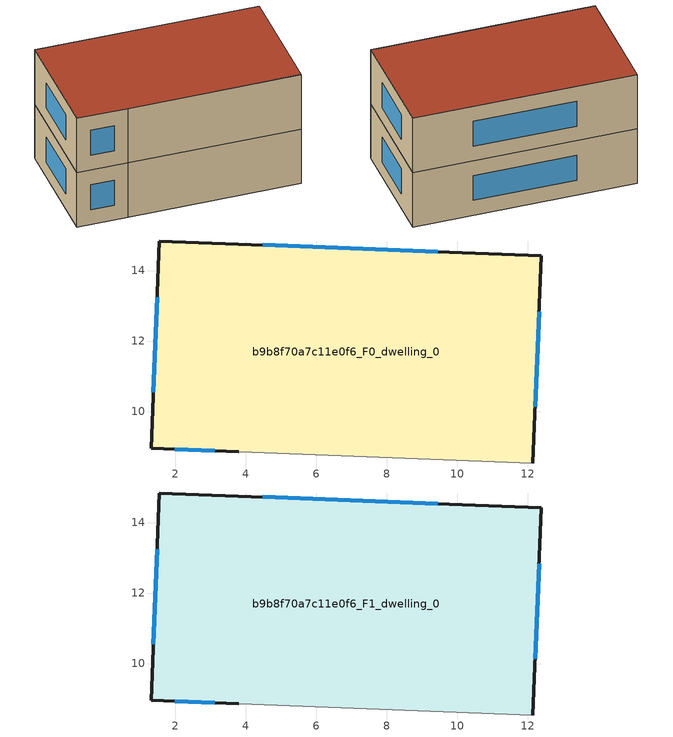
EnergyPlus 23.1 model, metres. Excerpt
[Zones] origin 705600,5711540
b9b8f70a7c11e0f6_F0_dwelling_0
 floor ground (EU_floor_Construction): 12.38,14.42 12.14,8.54 3.79,8.86 1.32,8.96 1.54,14.84 z0
 wall outside (EU_wall_Construction): 12.14,8.54 12.38,14.42 1.54,14.84 1.32,8.96 3.79,8.86 z0:3
 wall adiabatic (EU_wall_Construction): 3.79,8.86 12.14,8.54 z0:3
 window (EU_Window_Construction): 9.45,14.53 4.47,14.72 / 12.21,10.13 12.31,12.83 / 1.99,8.93 3.12,8.89 / 1.48,13.25 1.38,10.55 z0.81:2.19
b9b8f70a7c11e0f6_F1_dwelling_0
 floor to b9b8f70a7c11e0f6_F0_dwelling_0 (EU_floor_Construction): 12.38,14.42 12.14,8.54 3.79,8.86 1.32,8.96 1.54,14.84 z3
 wall outside (EU_wall_Construction): 12.14,8.54 12.38,14.42 1.54,14.84 1.32,8.96 3.79,8.86 z3:6
 wall adiabatic (EU_wall_Construction): 3.79,8.86 12.14,8.54 z3:6
 window (EU_Window_Construction): 9.45,14.53 4.47,14.72 / 12.21,10.13 12.31,12.83 / 1.99,8.93 3.12,8.89 / 1.48,13.25 1.38,10.55 z3.81:5.19
 roof outside (EU_roof_Construction): 12.14,8.54 12.38,14.42 1.54,14.84 1.32,8.96 3.79,8.86 z6
shading: 3.79,8.86 12.15,8.58 / 12.38,14.42 4.06,14.74 z0:6
[Building]
EU S2 Campaign: North Axis=0; Terrain=City; Solar Distribution=FullExterior
[Site:Location]
London: Latitude=51.5; Longitude=-0.5; Time Zone=0; Elevation=25
[SizingPeriod:WeatherFileDays]
AnnualSizingPeriod: Begin Month=1; Begin Day of Month=1; End Month=12; End Day of Month=31; Day of Week for Start Day=Monday; Use Weather File Daylight Saving Period=No; Use Weather File Rain and Snow Indicators=No
[MATERIAL]
EU_InternalMass_Material: Roughness=MediumRough; Thickness=0.1; Conductivity=1; Density=1800; Specific Heat=900; Thermal Absorptance=0.9; Solar Absorptance=0.7; Visible Absorptance=0.7
[MATERIAL:NOMASS] Roughness=MediumRough; Thermal Absorptance=0.9; Solar Absorptance=0.7; Visible Absorptance=0.7
Name | Thermal Resistance
EU_wall_NoMass | 0.727863
EU_roof_NoMass | 0.773354
EU_floor_NoMass | 1.79329
[WINDOWMATERIAL:SIMPLEGLAZINGSYSTEM]
EU_Window_SimpleGlazing: UFactor=2.58614; Solar Heat Gain Coefficient=0.76; Visible Transmittance=0.76
[CONSTRUCTION]
EU_wall_Construction: EU_wall_NoMass
EU_roof_Construction: EU_roof_NoMass
EU_floor_Construction: EU_floor_NoMass
EU_Window_Construction: EU_Window_SimpleGlazing
EU_InternalMass_Construction: EU_InternalMass_Material
[ZONE] Type=1; Multiplier=1; Ceiling Height=autocalculate; Floor Area=autocalculate; Part of Total Floor Area=Yes
Name | Volume
b9b8f70a7c11e0f6_F0_dwelling_0 | 191.376
b9b8f70a7c11e0f6_F1_dwelling_0 | 191.375
[INTERNALMASS] Construction=EU_InternalMass_Construction; Surface Area=63.7919
Name | Zone or ZoneList
b9b8f70a7c11e0f6_F0_dwelling_0_EU_InternalMass | b9b8f70a7c11e0f6_F0_dwelling_0
b9b8f70a7c11e0f6_F1_dwelling_0_EU_InternalMass | b9b8f70a7c11e0f6_F1_dwelling_0
[OTHEREQUIPMENT] Fuel Type=Electricity; Design Level Calculation Method=Watts/Area; Power per Zone Floor Area=1; Fraction Latent=0; Fraction Radiant=0; Fraction Lost=0; Carbon Dioxide Generation Rate=0; EndUse Subcategory=EU_Step8_InternalGains
Name | Zone or ZoneList or Space or SpaceList | Schedule
EU_Step8_InternalGain_b9b8f70a7c11e0f6_F0_dwelling_0_f000 | b9b8f70a7c11e0f6_F0_dwelling_0 | EU_Step8_GainSchedule_b9b8f70a7c11e0f6_F0_dwelling_0_f000
EU_Step8_InternalGain_b9b8f70a7c11e0f6_F1_dwelling_0_f000 | b9b8f70a7c11e0f6_F1_dwelling_0 | EU_Step8_GainSchedule_b9b8f70a7c11e0f6_F1_dwelling_0_f000
[ZONEVENTILATION:DESIGNFLOWRATE] Schedule=EU_AlwaysOn; Design Flow Rate Calculation Method=AirChanges/Hour; Air Changes per Hour=0.484901; Ventilation Type=Natural; Fan Pressure Rise=0; Fan Total Efficiency=1; Constant Term Coefficient=1; Temperature Term Coefficient=0; Velocity Term Coefficient=0; Velocity Squared Term Coefficient=0; Minimum Indoor Temperature=-100; Maximum Indoor Temperature=100; Delta Temperature=-100; Minimum Outdoor Temperature=-100; Maximum Outdoor Temperature=100; Maximum Wind Speed=40
Name | Zone or ZoneList or Space or SpaceList
EU_ConstantAir_b9b8f70a7c11e0f6_F0_dwelling_0 | b9b8f70a7c11e0f6_F0_dwelling_0
EU_ConstantAir_b9b8f70a7c11e0f6_F1_dwelling_0 | b9b8f70a7c11e0f6_F1_dwelling_0
[HVACTEMPLATE:THERMOSTAT] Constant Heating Setpoint=20; Constant Cooling Setpoint=50
EU_HeatOnly_b9b8f70a7c11e0f6_F0_dwelling_0; EU_HeatOnly_b9b8f70a7c11e0f6_F1_dwelling_0
[HVACTEMPLATE:ZONE:IDEALLOADSAIRSYSTEM] System Availability Schedule=EU_AlwaysOn; Maximum Heating Supply Air Temperature=50; Minimum Cooling Supply Air Temperature=13; Maximum Heating Supply Air Humidity Ratio=0.0156; Minimum Cooling Supply Air Humidity Ratio=0.0077; Heating Limit=NoLimit; Cooling Limit=NoLimit; Heating Availability Schedule=EU_AlwaysOn; Cooling Availability Schedule=EU_CoolingOff; Dehumidification Control Type=ConstantSensibleHeatRatio; Cooling Sensible Heat Ratio=0.7; Dehumidification Setpoint=60; Humidification Control Type=None; Humidification Setpoint=30; Outdoor Air Method=None; Outdoor Air Flow Rate per Person=0.00944; Outdoor Air Flow Rate per Zone Floor Area=0; Outdoor Air Flow Rate per Zone=0; Demand Controlled Ventilation Type=None; Outdoor Air Economizer Type=NoEconomizer; Heat Recovery Type=None; Sensible Heat Recovery Effectiveness=0.7; Latent Heat Recovery Effectiveness=0.65
Name | Template Thermostat
b9b8f70a7c11e0f6_F0_dwelling_0 | EU_HeatOnly_b9b8f70a7c11e0f6_F0_dwelling_0
b9b8f70a7c11e0f6_F1_dwelling_0 | EU_HeatOnly_b9b8f70a7c11e0f6_F1_dwelling_0
[SIZING:ZONE] Zone Cooling Design Supply Air Temperature Input Method=SupplyAirTemperature; Zone Cooling Design Supply Air Temperature=13; Zone Heating Design Supply Air Temperature Input Method=SupplyAirTemperature; Zone Heating Design Supply Air Temperature=50; Zone Cooling Design Supply Air Humidity Ratio=0.008; Zone Heating Design Supply Air Humidity Ratio=0.008; Cooling Design Air Flow Method=DesignDay; Cooling Design Air Flow Rate=0; Cooling Minimum Air Flow per Zone Floor Area=0.000762; Cooling Minimum Air Flow=0; Cooling Minimum Air Flow Fraction=0.2; Heating Design Air Flow Method=DesignDay; Heating Design Air Flow Rate=0; Heating Maximum Air Flow per Zone Floor Area=0.002032; Heating Maximum Air Flow=0.141576; Heating Maximum Air Flow Fraction=0.3; Account for Dedicated Outdoor Air System=No; Dedicated Outdoor Air System Control Strategy=NeutralSupplyAir; Dedicated Outdoor Air Low Setpoint Temperature for Design=autosize; Dedicated Outdoor Air High Setpoint Temperature for Design=autosize; Zone Load Sizing Method=Sensible Load Only No Latent Load; Zone Latent Cooling Design Supply Air Humidity Ratio Input Method=HumidityRatioDifference; Zone Cooling Design Supply Air Humidity Ratio Difference=0.005; Zone Latent Heating Design Supply Air Humidity Ratio Input Method=HumidityRatioDifference; Zone Humidification Design Supply Air Humidity Ratio Difference=0.005
b9b8f70a7c11e0f6_F0_dwelling_0; b9b8f70a7c11e0f6_F1_dwelling_0
[SCHEDULE:CONSTANT]
Name | Hourly Value
EU_AlwaysOn | 1
EU_CoolingOff | 0
[SCHEDULE:FILE] Column Number=1; Rows to Skip at Top=0; Number of Hours of Data=8760; Column Separator=Comma; Interpolate to Timestep=No; Minutes per Item=60; Adjust Schedule for Daylight Savings=Yes
Name | File
EU_Step8_GainSchedule_b9b8f70a7c11e0f6_F0_dwelling_0_f000 | ../../schedules/b9b8f70a7c11e0f6/b9b8f70a7c11e0f6_F0_dwelling_0_f000_gain.csv
EU_Step8_GainSchedule_b9b8f70a7c11e0f6_F1_dwelling_0_f000 | ../../schedules/b9b8f70a7c11e0f6/b9b8f70a7c11e0f6_F1_dwelling_0_f000_gain.csv
